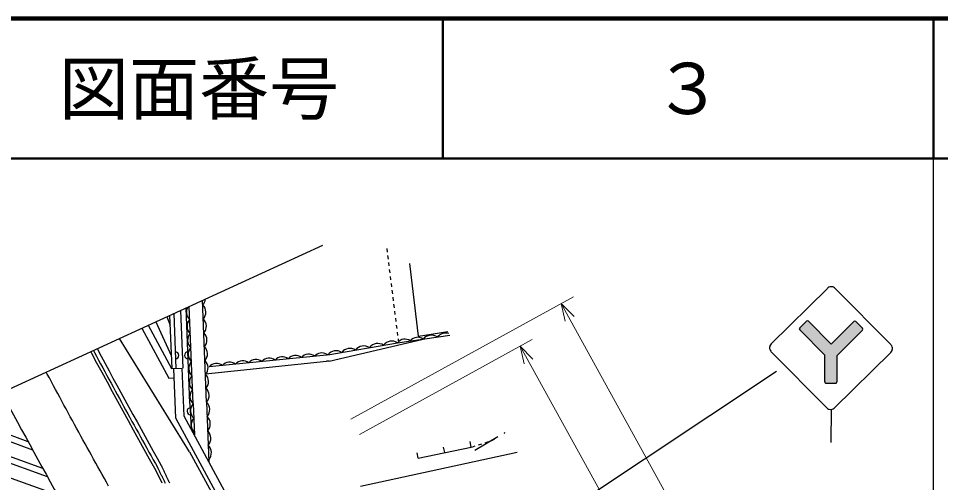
# Model space of a CAD drawing. Units: millimetres, scale not verified. Extents: x 40000 to 680000, y 20000 to 380000.
# Drawn here: x 513740 to 579500, y 346862 to 380000 of the extents above; entities that cross this region are included whole.
import ezdxf
from ezdxf.enums import TextEntityAlignment as Align

# ---------------------------------------------------------------- set-up
doc = ezdxf.new("R2010")
doc.units = ezdxf.units.MM
doc.header["$LTSCALE"] = 1000
for name, color, linetype, lineweight in [('M-BGD', 7, 'Continuous', 25), ('M-STR-HTXT', 7, 'Continuous', 13), ('M-STR-STRC', 7, 'Continuous', 25), ('M-TTL', 2, 'Continuous', 140), ('M-TTL-BAND', 7, 'Continuous', 25), ('M-TTL-LINE', 7, 'Continuous', 50)]:
    doc.layers.add(name, color=color, linetype=linetype, lineweight=lineweight)
doc.layers.add('M-TTL-TXT', color=7, linetype='Continuous')
doc.styles.add('ＭＳ ゴシック', font='')
doc.styles.get('ＭＳ ゴシック').set_extended_font_data('MS Gothic')

msp = doc.modelspace()

# ---------------------------------------------------------------- hatches: boundary and pattern name
at = {"layer": 'M-STR-STRC'}
msp.add_hatch(color=256, dxfattribs=at).paths.add_polyline_path([(569456, 357760), (571247, 355949), (571237, 354074), (571307, 353963), (571992, 353948), (572104, 354019), (572125, 355945), (573936, 357735), (573936, 357877), (573460, 358359), (573318, 358359), (571691, 356749), (570081, 358377), (569939, 358378), (569457, 357901)])

# ---------------------------------------------------------------- linework, layer by layer
at = {"layer": 'M-BGD'}
for p, q in [((510782, 352489), (535458, 363813)), ((540002, 363566), (540033, 363318)), ((540064, 363070), (540095, 362822)), ((540126, 362574), (540157, 362326)), ((542268, 357316), (541658, 362501)), ((540188, 362078), (540219, 361830)), ((540250, 361581), (540281, 361333)), ((540312, 361085), (540343, 360837)), ((540374, 360589), (540405, 360341)), ((527161, 352609), (526876, 359874)), ((540436, 360093), (540467, 359844)), ((525307, 359154), (525472, 355030)), ((525973, 352500), (525701, 359335)), ((526191, 352487), (525906, 359429)), ((540498, 359596), (540529, 359348)), ((540560, 359100), (540591, 358852)), ((524321, 358702), (524549, 358101)), ((524521, 358794), (524672, 354996)), ((524816, 358929), (524972, 355008)), ((540622, 358604), (540653, 358356)), ((522540, 357885), (524460, 354318)), ((522996, 358094), (524664, 354995)), ((523539, 358343), (524635, 355937)), ((540684, 358108), (540715, 357860)), ((525950, 349052), (520958, 357159)), ((535893, 355537), (542605, 357109)), ((540746, 357611), (540777, 357363)), ((540766, 356845), (544507, 357382)), ((540808, 357115), (540824, 356988)), ((542268, 357316), (544356, 357653)), ((535799, 355977), (540766, 356845)), ((518967, 356087), (518899, 356214)), ((519337, 355399), (518967, 356087)), ((519081, 356297), (519155, 356159)), ((519155, 356159), (519303, 355884)), ((519303, 355884), (519451, 355609)), ((535708, 355968), (527346, 355136)), ((535799, 355977), (535708, 355968)), ((519708, 354710), (519337, 355399)), ((519451, 355609), (519599, 355335)), ((519599, 355335), (519747, 355060)), ((535719, 355518), (527083, 354597)), ((535893, 355537), (535719, 355519)), ((515794, 354610), (515717, 354754)), ((515943, 354333), (515794, 354610)), ((520080, 354022), (519708, 354710)), ((519747, 355060), (519895, 354785)), ((519895, 354785), (520043, 354511)), ((520043, 354511), (520192, 354236)), ((524664, 354995), (525419, 355027)), ((524972, 351450), (524819, 355002)), ((525565, 351612), (525419, 355027)), ((516092, 354055), (515943, 354333)), ((516241, 353778), (516092, 354055)), ((520454, 353335), (520080, 354022)), ((520192, 354236), (520341, 353962)), ((520341, 353962), (520489, 353688)), ((524460, 354318), (524848, 354334)), ((516390, 353502), (516241, 353778)), ((516539, 353225), (516390, 353502)), ((516688, 352948), (516539, 353225)), ((520828, 352649), (520454, 353335)), ((520489, 353688), (520639, 353414)), ((520639, 353414), (520788, 353140)), ((520788, 353140), (520937, 352866)), ((516838, 352672), (516688, 352948)), ((516988, 352395), (516838, 352672)), ((521203, 351963), (520828, 352649)), ((520937, 352866), (521087, 352592)), ((521087, 352592), (521237, 352318)), ((525973, 352500), (526056, 350704)), ((526191, 352487), (526291, 350269)), ((527161, 352609), (527325, 348354)), ((517138, 352119), (516988, 352395)), ((517288, 351843), (517138, 352119)), ((517438, 351566), (517288, 351843)), ((521580, 351277), (521203, 351963)), ((521237, 352318), (521386, 352045)), ((521386, 352045), (521537, 351771)), ((517589, 351290), (517438, 351566)), ((517739, 351014), (517589, 351290)), ((521537, 351771), (521687, 351498)), ((521957, 350592), (521580, 351277)), ((521687, 351498), (521837, 351224)), ((521837, 351224), (521988, 350951)), ((528441, 345027), (524972, 351450)), ((528958, 345330), (525565, 351614)), ((510883, 351100), (514419, 349804)), ((511151, 350523), (514746, 349204)), ((517890, 350738), (517739, 351014)), ((518041, 350463), (517890, 350738)), ((522336, 349908), (521957, 350592)), ((521988, 350951), (522139, 350678)), ((522139, 350678), (522290, 350405)), ((518192, 350187), (518041, 350463)), ((518343, 349911), (518192, 350187)), ((518495, 349636), (518343, 349911)), ((522290, 350405), (522441, 350132)), ((522716, 349224), (522336, 349908)), ((522441, 350132), (522592, 349859)), ((522592, 349859), (522744, 349586)), ((547937, 350121), (546286, 349150)), ((547506, 349868), (547722, 349995)), ((548368, 350375), (548404, 350396)), ((548404, 350396), (548421, 350462)), ((511748, 349241), (515464, 347895)), ((518646, 349360), (518495, 349636)), ((518798, 349085), (518646, 349360)), ((523097, 348541), (522716, 349224)), ((522744, 349586), (522895, 349313)), ((522895, 349313), (523047, 349041)), ((542248, 348600), (546035, 349398)), ((544141, 348999), (544059, 349391)), ((546035, 349398), (545953, 349789)), ((546076, 349400), (546313, 349477)), ((546551, 349555), (546789, 349633)), ((547026, 349711), (547264, 349788)), ((512018, 348665), (515794, 347297)), ((518950, 348810), (518798, 349085)), ((519102, 348534), (518950, 348810)), ((519255, 348259), (519102, 348534)), ((523047, 349041), (523199, 348768)), ((523478, 347859), (523097, 348541)), ((523199, 348768), (523351, 348496)), ((525950, 349052), (527660, 345914)), ((538131, 346597), (549307, 349038)), ((542248, 348600), (542165, 348992)), ((519407, 347984), (519255, 348259)), ((519560, 347710), (519407, 347984)), ((523351, 348496), (523503, 348223)), ((523503, 348223), (523656, 347951)), ((523656, 347951), (523681, 347900)), ((523681, 347900), (523706, 347848)), ((523954, 348025), (523929, 348076)), ((523978, 347974), (523954, 348025)), ((524003, 347922), (523978, 347974)), ((524028, 347871), (524003, 347922)), ((524053, 347820), (524028, 347871)), ((512620, 347385), (516517, 345992)), ((519713, 347435), (519560, 347710)), ((519866, 347160), (519713, 347435)), ((523605, 347596), (523478, 347859)), ((523733, 347333), (523605, 347596)), ((523706, 347848), (523730, 347797)), ((523730, 347797), (523755, 347746)), ((523860, 347070), (523733, 347333)), ((523755, 347746), (523780, 347694)), ((523780, 347694), (523805, 347643)), ((523805, 347643), (523830, 347591)), ((523830, 347591), (523855, 347540)), ((523855, 347540), (523880, 347489)), ((523880, 347489), (523905, 347437)), ((523905, 347437), (523929, 347386)), ((523929, 347386), (523954, 347334)), ((523954, 347334), (523979, 347283)), ((523979, 347283), (524004, 347232)), ((524004, 347232), (524029, 347180)), ((524077, 347768), (524053, 347820)), ((524102, 347717), (524077, 347768)), ((524127, 347666), (524102, 347717)), ((524152, 347615), (524127, 347666)), ((524177, 347563), (524152, 347615)), ((524202, 347512), (524177, 347563)), ((524226, 347461), (524202, 347512)), ((524251, 347410), (524226, 347461)), ((524276, 347358), (524251, 347410)), ((524301, 347307), (524276, 347358)), ((524326, 347256), (524301, 347307)), ((524351, 347205), (524326, 347256)), ((520019, 346885), (519866, 347160)), ((520172, 346611), (520019, 346885)), ((523987, 346808), (523860, 347070)), ((524029, 347180), (524054, 347129)), ((524054, 347129), (524079, 347078)), ((524079, 347078), (524104, 347026)), ((524104, 347026), (524129, 346975)), ((524129, 346975), (524154, 346924)), ((524154, 346924), (524179, 346872)), ((524179, 346872), (524203, 346821)), ((524376, 347153), (524351, 347205)), ((524400, 347102), (524376, 347153)), ((524425, 347051), (524400, 347102)), ((524450, 347000), (524425, 347051)), ((524475, 346948), (524450, 347000)), ((524500, 346897), (524475, 346948)), ((524525, 346846), (524500, 346897))]:
    msp.add_line(p, q, dxfattribs=at)
for centre, radius, start, end in [((526351, 360004), 717, 318.64349, 356.62253), ((526452, 359025), 729, 149.90656, 225.83179), ((526390, 359015), 717, 318.64349, 45.84909), ((526493, 358022), 729, 138.86908, 225.83179), ((526428, 358027), 717, 318.64349, 45.84909), ((526534, 357020), 729, 138.86908, 225.83179), ((526467, 357038), 717, 318.64349, 45.84909), ((541295, 356428), 674, 54.5788, 141.78448), ((542215, 356560), 674, 54.5788, 141.78448), ((543200, 356617), 771, 55.96973, 140.39362), ((544225, 356765), 771, 74.05237, 140.39362), ((960315, 592714), 500280, 208.18488, 209.27496), ((526576, 356018), 729, 138.86908, 225.83179), ((526506, 356049), 717, 318.64349, 45.84909), ((537381, 355710), 735, 56.62024, 143.19641), ((538374, 355884), 735, 56.62024, 143.19641), ((539368, 356057), 735, 56.62024, 143.19641), ((540361, 356231), 735, 56.62024, 143.19641), ((524929, 355935), 250, 272.53125, 92.53125), ((525835, 355948), 250, 92.53809, 272.53802), ((532561, 355157), 684, 52.07935, 139.28497), ((533500, 355250), 684, 52.07935, 139.28497), ((534439, 355344), 684, 52.07935, 139.28497), ((535378, 355437), 684, 61.42834, 139.28497), ((535379, 355437), 684, 52.07932, 61.46045), ((536388, 355537), 735, 56.62024, 143.19641), ((526617, 355015), 729, 138.86908, 225.83179), ((526545, 355060), 717, 318.64349, 45.84909), ((527865, 354690), 684, 52.07935, 139.28497), ((528804, 354783), 684, 52.07935, 139.28497), ((529743, 354876), 684, 52.07935, 139.28497), ((530682, 354970), 684, 52.07935, 139.28497), ((531621, 355063), 684, 52.07935, 139.28497), ((526658, 354013), 729, 138.86908, 225.83179), ((526583, 354072), 717, 318.64349, 45.84909), ((960200, 592658), 507640, 208.13324, 209.22412), ((526699, 353010), 729, 138.86908, 225.83179), ((526622, 353083), 717, 318.64349, 45.84909), ((526782, 351996), 768, 140.26416, 224.88379), ((526621, 352074), 760, 319.66589, 44.758), ((526012, 351951), 250, 92.53809, 272.53802), ((526828, 350963), 768, 140.26416, 224.88379), ((526661, 351047), 760, 319.66589, 44.758), ((526701, 350020), 760, 319.66589, 44.758), ((526740, 348993), 760, 319.66589, 44.758)]:
    msp.add_arc(centre, radius, start, end, dxfattribs=at)
at = {"layer": 'M-STR-HTXT'}
for p, q in [((537453, 351379), (553327, 360126)), ((552740, 358375), (552451, 359643)), ((552451, 359643), (553367, 358720)), ((552451, 359643), (575960, 316977)), ((538056, 350284), (550365, 357066)), ((549520, 356601), (572425, 315029)), ((549520, 356601), (550435, 355678)), ((549808, 355332), (549520, 356601))]:
    msp.add_line(p, q, dxfattribs=at)
at = {"layer": 'M-STR-STRC'}
for p, q in [((571431, 360726), (567428, 356767)), ((571469, 360760), (571431, 360726)), ((571538, 360804), (571469, 360760)), ((571612, 360833), (571538, 360804)), ((571653, 360842), (571612, 360833)), ((571734, 360846), (571653, 360842)), ((571814, 360832), (571734, 360846)), ((571861, 360815), (571814, 360832)), ((571932, 360776), (571861, 360815)), ((571993, 360723), (571932, 360776)), ((575953, 356720), (571993, 360723)), ((569456, 357760), (571247, 355949)), ((569939, 358378), (569457, 357901)), ((570081, 358377), (571690, 356749)), ((573318, 358359), (571690, 356749)), ((573936, 357735), (572125, 355945)), ((573936, 357877), (573460, 358359)), ((567319, 356587), (567306, 356508)), ((567306, 356508), (567309, 356427)), ((567309, 356427), (567318, 356386)), ((567336, 356635), (567319, 356587)), ((567376, 356706), (567336, 356635)), ((567428, 356767), (567376, 356706)), ((575987, 356682), (575953, 356720)), ((576031, 356613), (575987, 356682)), ((576060, 356539), (576031, 356613)), ((576068, 356498), (576060, 356539)), ((576072, 356417), (576068, 356498)), ((567318, 356386), (567347, 356312)), ((567347, 356312), (567391, 356243)), ((567391, 356243), (567425, 356205)), ((567425, 356205), (571385, 352202)), ((571236, 354075), (571247, 355949)), ((571946, 352199), (575950, 356158)), ((572115, 354070), (572125, 355945)), ((575950, 356158), (576002, 356220)), ((576002, 356220), (576042, 356291)), ((576042, 356291), (576059, 356338)), ((576059, 356338), (576072, 356417)), ((567804, 354790), (529575, 329384)), ((571236, 354075), (571237, 354062)), ((571237, 354062), (571239, 354049)), ((571239, 354049), (571242, 354037)), ((571242, 354037), (571247, 354025)), ((571247, 354025), (571252, 354014)), ((571252, 354014), (571259, 354003)), ((571259, 354003), (571267, 353993)), ((571267, 353993), (571276, 353984)), ((571276, 353984), (571286, 353976)), ((571286, 353976), (571296, 353969)), ((571296, 353969), (571307, 353963)), ((571307, 353963), (571319, 353958)), ((571319, 353958), (571331, 353955)), ((571331, 353955), (571344, 353953)), ((571344, 353953), (571357, 353952)), ((571358, 353952), (571992, 353948)), ((571992, 353948), (572005, 353949)), ((572005, 353949), (572017, 353951)), ((572017, 353951), (572029, 353954)), ((572029, 353954), (572041, 353958)), ((572041, 353958), (572053, 353964)), ((572053, 353964), (572063, 353971)), ((572063, 353971), (572073, 353978)), ((572073, 353978), (572082, 353987)), ((572082, 353987), (572090, 353997)), ((572090, 353997), (572098, 354008)), ((572098, 354008), (572104, 354019)), ((572104, 354019), (572108, 354031)), ((572108, 354031), (572112, 354043)), ((572112, 354043), (572114, 354055)), ((572114, 354055), (572115, 354068)), ((571385, 352202), (571446, 352149)), ((571446, 352149), (571517, 352110)), ((571517, 352110), (571564, 352093)), ((571564, 352093), (571644, 352079)), ((571644, 352079), (571725, 352083)), ((571696, 352082), (571683, 349712)), ((571725, 352083), (571766, 352092)), ((571766, 352092), (571840, 352121)), ((571840, 352121), (571909, 352165)), ((571909, 352165), (571946, 352199))]:
    msp.add_line(p, q, dxfattribs=at)
for centre, start, end in [((570009, 358307), 44.68524, 134.68524), ((569527, 357830), 134.68524, 224.68524), ((573389, 358288), 44.68524, 134.68524), ((573865, 357806), 314.68524, 44.68524)]:
    msp.add_arc(centre, 100, start, end, dxfattribs=at)
at = {"layer": 'M-TTL'}
msp.add_line((680000, 380000), (40000, 380000), dxfattribs=at)
at = {"layer": 'M-TTL-BAND'}
msp.add_line((579000, 20000), (579000, 370000), dxfattribs=at)
at = {"layer": 'M-TTL-LINE'}
for p, q in [((543997, 380000), (543997, 370000)), ((579000, 380000), (579000, 370000)), ((40000, 370000), (680000, 370000))]:
    msp.add_line(p, q, dxfattribs=at)

# ---------------------------------------------------------------- texts
at = {"layer": 'M-TTL-TXT', "style": 'ＭＳ ゴシック'}
for s, p in [('図面番号', (526622, 375000)), ('３', (561497, 375000))]:
    msp.add_text(s, height=3666, dxfattribs=at).set_placement(p, align=Align.MIDDLE_CENTER)

doc.saveas('drawing.dxf')
